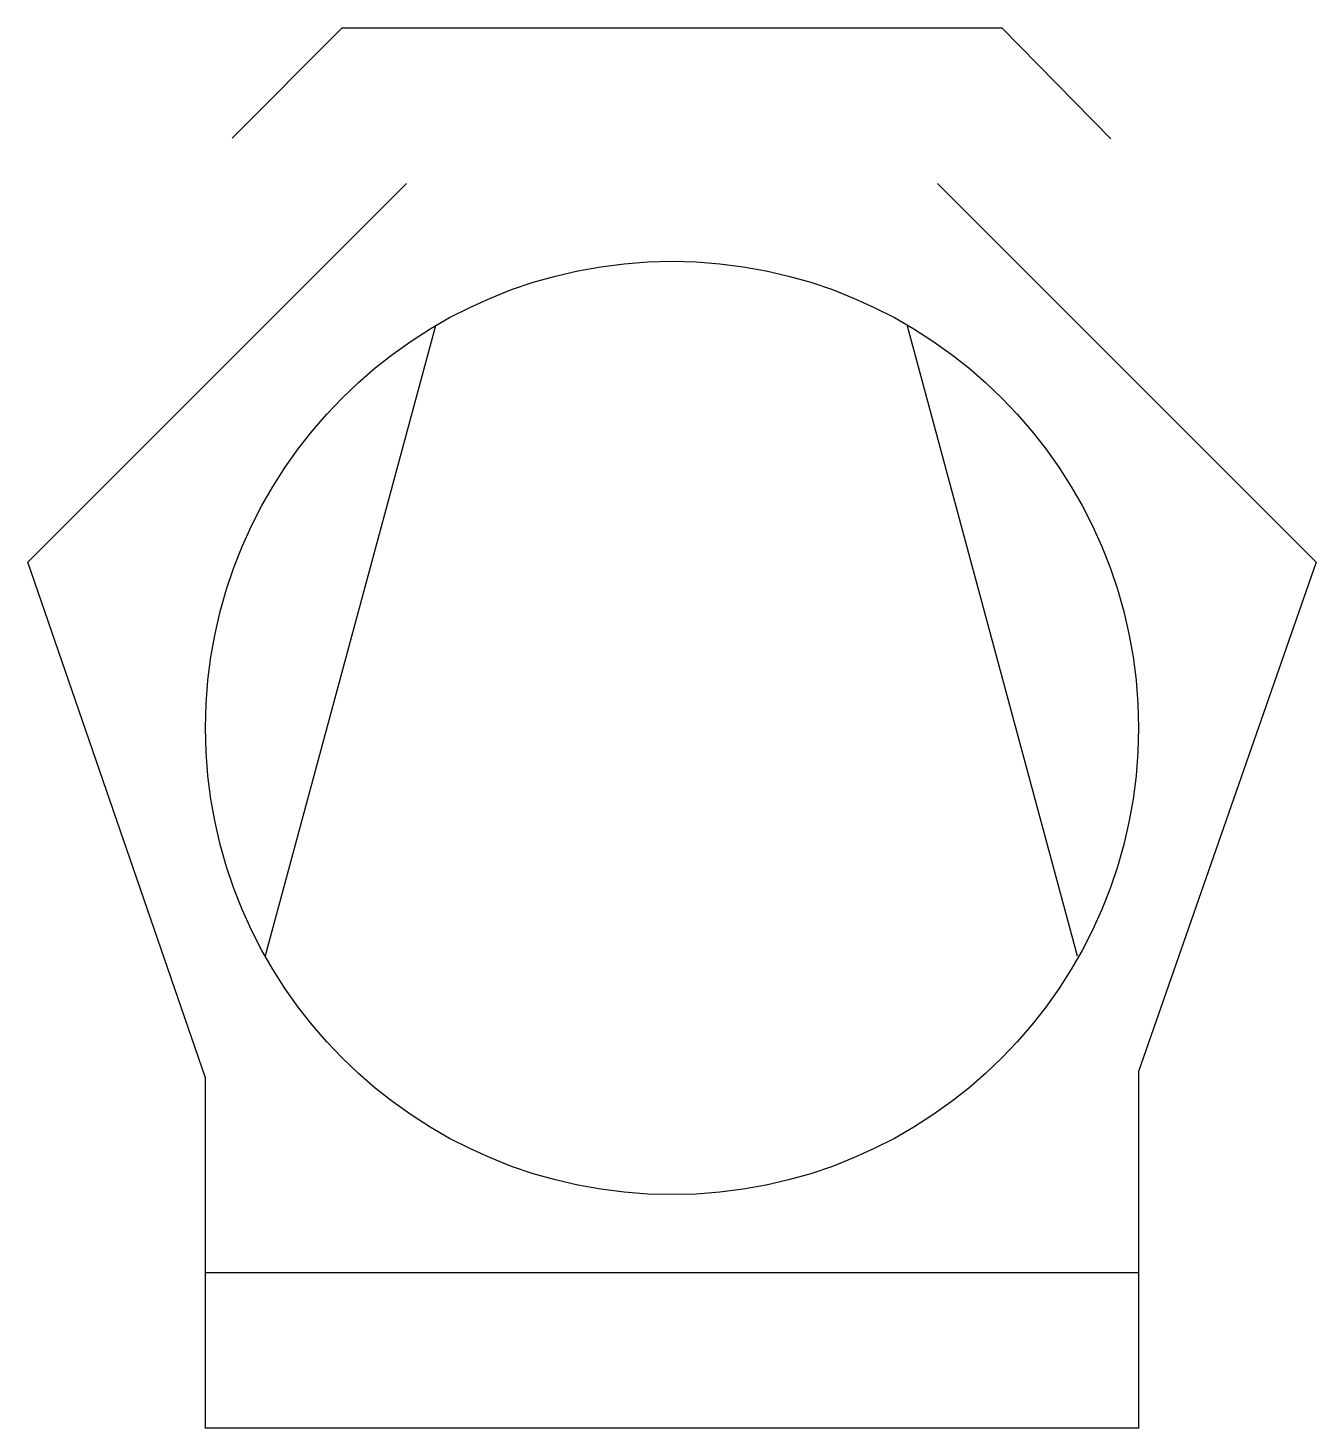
# Model space of a CAD drawing. Header units: millimetres. Extents: x -621 to 621, y 0 to 1350.
import ezdxf

# ---------------------------------------------------------------- set-up
doc = ezdxf.new("R2010")
doc.units = ezdxf.units.MM

msp = doc.modelspace()

# ---------------------------------------------------------------- linework, layer by layer
at = {"color": 0, "linetype": 'ByBlock', "lineweight": -2}
for p, q in [((-424.3, 1243.9), (-318.2, 1350)), ((-318.2, 1350), (318.2, 1350)), ((318.2, 1350), (423.3, 1243)), ((-621.3, 834.8), (-256.1, 1200)), ((256.1, 1200), (621.3, 834.8)), ((-228.3, 1062.9), (-392.5, 455.3)), ((226.8, 1062.9), (391, 455.3)), ((-450, 337.5), (-621.3, 834.8)), ((621.3, 834.8), (450, 343.9)), ((450, 343.9), (450, 150)), ((-450, 150), (-450, 337.5)), ((-450, 150), (450, 150)), ((-450, 0), (-450, 150)), ((450, 150), (450, 0)), ((450, 0), (-450, 0))]:
    msp.add_line(p, q, dxfattribs=at)
msp.add_circle((0, 675), 450, dxfattribs=at)

doc.saveas('drawing.dxf')
